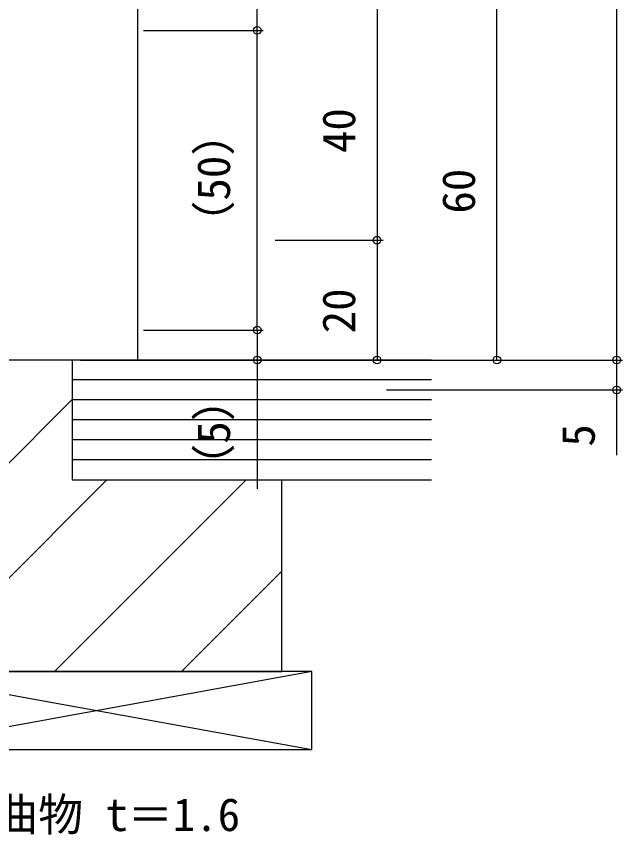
# Model space of a CAD drawing. Units: millimetres, scale not verified. Extents: x -437 to 438, y -554 to 551.
# Drawn here: x -224.5 to -123.3, y -177.2 to -40.6 of the extents above; entities that cross this region are included whole.
import ezdxf
from ezdxf.enums import TextEntityAlignment as Align

# ---------------------------------------------------------------- set-up
doc = ezdxf.new("R2010")
doc.units = ezdxf.units.MM
doc.header["$LTSCALE"] = 4
doc.layers.add('0-7_YKK_D', color=6, linetype='Continuous')
doc.layers.add('0-9_YSS_K', color=3, linetype='Continuous')
doc.styles.add('ＭＳ ゴシック', font='')
doc.styles.get('ＭＳ ゴシック').set_extended_font_data('MS Gothic')

msp = doc.modelspace()

# ---------------------------------------------------------------- linework, layer by layer
at = {"layer": '0-7_YKK_D'}
for p, q in [((-124.295, 368.501), (-124.295, -97.969)), ((-164.295, -37.969), (-164.295, -77.969)), ((-144.295, -97.968), (-144.295, -37.969)), ((-203.295, -42.969), (-183.295, -42.969)), ((-203.295, -42.969), (-183.295, -42.969)), ((-184.295, -92.968), (-184.295, -42.969)), ((-181.295, -77.969), (-163.295, -77.969)), ((-181.295, -77.969), (-163.295, -77.969)), ((-164.295, -77.969), (-164.295, -97.969)), ((-203.295, -92.968), (-183.295, -92.968)), ((-203.295, -92.968), (-183.295, -92.968)), ((-213.799, -97.968), (-143.295, -97.968)), ((-203.295, -97.969), (-183.295, -97.969)), ((-181.295, -97.969), (-123.295, -97.969)), ((-181.295, -97.969), (-163.295, -97.969)), ((-154.193, -97.969), (-123.295, -97.969)), ((-162.697, -102.969), (-123.295, -102.969))]:
    msp.add_line(p, q, dxfattribs=at)
for points in [[(-184.295, -42.969), (-184.295, -37.969), (-184.295, -19.018)], [(-184.295, -92.968), (-184.295, -97.969), (-184.295, -119.469)], [(-124.295, -97.969), (-124.295, -102.969), (-124.295, -113.865)]]:
    msp.add_lwpolyline(points, dxfattribs=at)
for centre in [(-184.295, -42.969), (-184.295, -42.969), (-164.295, -77.969), (-164.295, -77.969), (-184.295, -92.968), (-184.295, -92.968), (-184.295, -97.969), (-164.295, -97.969), (-144.295, -97.968), (-124.295, -97.969), (-124.295, -97.969), (-124.295, -102.969)]:
    msp.add_circle(centre, 0.637, dxfattribs=at)
at = {"layer": '0-9_YSS_K'}
for p, q in [((-204.295, 138.766), (-204.295, -97.969)), ((-215.193, -97.969), (-226.793, -97.969)), ((-155.193, -97.969), (-215.193, -97.969)), ((-155.193, -101.302), (-215.193, -101.302)), ((-246.793, -136.16), (-215.193, -104.56)), ((-155.193, -104.635), (-215.193, -104.635)), ((-155.193, -107.969), (-215.193, -107.969)), ((-155.193, -111.302), (-215.193, -111.302)), ((-155.193, -114.635), (-215.193, -114.635)), ((-241.389, -149.969), (-209.389, -117.969)), ((-218.176, -149.969), (-186.176, -117.969)), ((-180.193, -149.969), (-180.193, -117.969)), ((-196.963, -149.969), (-180.193, -133.2)), ((-246.793, -149.969), (-180.193, -149.969)), ((-246.793, -149.969), (-175.193, -162.969)), ((-175.193, -149.969), (-246.793, -162.969))]:
    msp.add_line(p, q, dxfattribs=at)
for points in [[(-180.193, -97.969), (-215.193, -97.969), (-215.193, -117.969)], [(-215.193, -97.969), (-215.193, -117.969), (-155.193, -117.969)]]:
    msp.add_lwpolyline(points, dxfattribs=at)
msp.add_lwpolyline([(-175.193, -162.969), (-175.193, -149.969), (-246.793, -149.969), (-246.793, -162.969)], close=True, dxfattribs=at)

# ---------------------------------------------------------------- texts
at = {"layer": '0-7_YKK_D', "style": 'ＭＳ ゴシック'}
for s, p in [('40', (-166.295, -63.423)), ('（50）', (-187.189, -78.857)), ('60', (-146.295, -73.53)), ('20', (-166.295, -93.509)), ('（5）', (-187.189, -119.43)), ('5', (-126.295, -112.419))]:
    msp.add_text(s, height=5.499, rotation=90, dxfattribs=at).set_placement(p, align=Align.BOTTOM_LEFT)
msp.add_text('St曲物 t＝1.6', height=5.499, dxfattribs=at).set_placement((-235.848, -178.225), align=Align.BOTTOM_LEFT)

doc.saveas('drawing.dxf')
